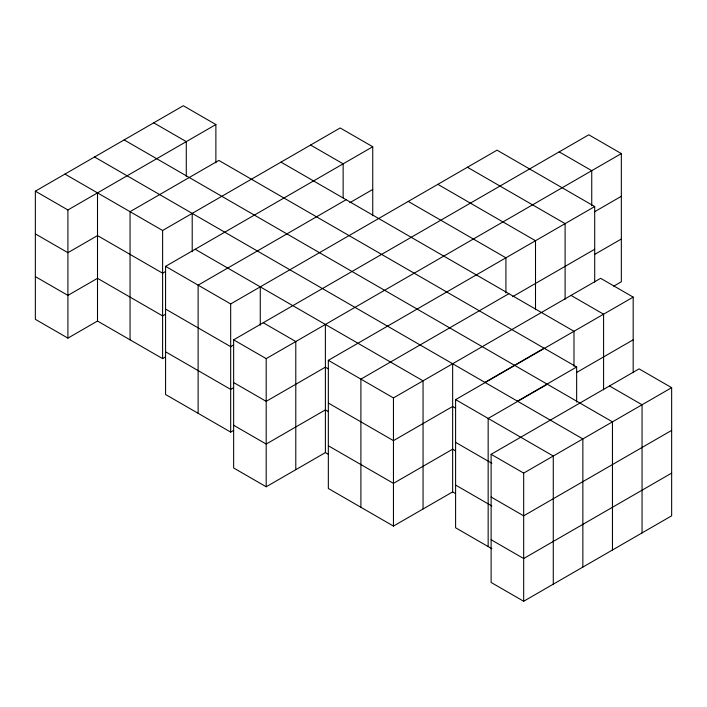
<?xml version="1.0" encoding="UTF-8"?>
<svg xmlns="http://www.w3.org/2000/svg" width="707" height="707" viewBox="0 0 707 707"><rect width="100%" height="100%" fill="white"/><g stroke="black" fill="none" stroke-linecap="round" stroke-linejoin="round"><path stroke-width="1.06" d="M165.473 356.973L162.61 358.626L97.504 321.04L67.907 338.123L35.35 319.325L35.35 191.173L183.325 105.741L215.882 124.538L215.882 162.875M35.35 191.173L67.907 209.97L215.882 124.538M64.947 174.09L162.61 230.473L340.182 127.958L372.739 146.747L372.739 215.759M233.54 430.448L230.676 432.101L165.571 394.506L165.571 266.353L372.739 146.747M165.473 271.541L162.61 273.194L97.504 235.599L67.907 252.691L35.35 233.893M346.103 199.719L198.128 285.151L198.128 413.303M349.824 202.697L372.739 189.467M165.473 314.253L162.61 315.905L97.504 278.319L67.907 295.402L35.35 276.614M165.571 266.353L230.676 303.948L497.039 150.167L594.702 206.55L594.702 282.128M328.172 454.212L325.388 452.604L266.194 486.778L233.637 467.981L233.637 339.828L588.781 134.79L621.338 153.587L621.338 281.74L613.703 286.149M233.54 345.007L230.676 346.669L165.571 309.074M233.637 339.828L266.194 358.626L621.338 153.587M233.54 387.728L230.676 389.38L165.571 351.794M455.432 493.513L452.648 491.904L393.454 526.079L328.34 488.484L328.34 360.331L594.702 206.55M594.605 211.738L621.338 196.299M508.872 293.697L360.897 379.129L360.897 507.281M512.602 296.675L594.702 249.271M594.605 254.449L621.338 239.019M328.34 360.331L393.454 397.926L600.623 278.319L633.18 297.117L633.18 372.686M484.905 382.372L544.098 348.206M491.878 548.729L455.6 527.784L455.6 399.632L633.18 297.117M517.462 401.169L576.647 366.995L576.647 402.044M576.85 372.35L633.18 339.828M491.118 454.309L639.093 368.877L671.65 387.675L671.65 515.827L523.675 601.259L491.118 582.462L491.118 454.309L523.675 473.107L671.65 387.675M671.65 430.386L523.675 515.827L491.118 497.03M671.65 473.107L523.675 558.539L491.118 539.741M559.184 151.872L591.741 170.67L591.741 205.719M467.442 167.25L565.105 223.642L565.105 299.22M437.845 184.341L535.508 240.725L535.508 309.728M310.585 145.041L343.142 163.838L343.142 197.792M408.248 201.424L505.92 257.816L505.92 292.866M571.026 295.402L603.584 314.2L603.584 389.778M280.988 162.124L573.987 331.283L573.987 366.341M153.728 122.832L186.286 141.621L186.286 176.67M576.647 366.995L218.843 160.418L130.053 211.676L130.053 339.828M609.496 385.96L642.053 404.757L642.053 532.91M124.14 139.915L547.05 384.087M94.544 156.998L582.86 438.932L582.86 567.085M195.167 249.271L423.051 380.834L423.051 508.987M455.6 399.632L553.272 456.015L553.272 584.168M455.432 408.08L452.648 406.472L393.454 440.638L328.34 403.052M263.234 322.745L295.791 341.534L295.791 469.687M328.172 368.78L325.388 367.172L266.194 401.346L233.637 382.549M455.6 442.352L491.878 463.297M455.432 450.801L452.648 449.184L393.454 483.358L328.34 445.772M328.172 411.501L325.388 409.883L266.194 444.058L233.637 425.26M455.6 485.064L491.878 506.009M612.456 550.002L612.456 421.849L547.351 384.255L488.157 418.429L488.157 546.582M523.675 473.107L523.675 601.259M452.648 363.752L452.648 491.904M393.454 397.926L393.454 526.079M325.388 324.451L325.388 452.604M266.194 358.626L266.194 486.778M260.273 286.865L260.273 325.193M230.676 303.948L230.676 432.101M192.207 213.39L192.207 251.727M162.61 230.473L162.61 358.626M97.504 192.887L97.504 321.04M67.907 209.97L67.907 338.123"/></g></svg>
